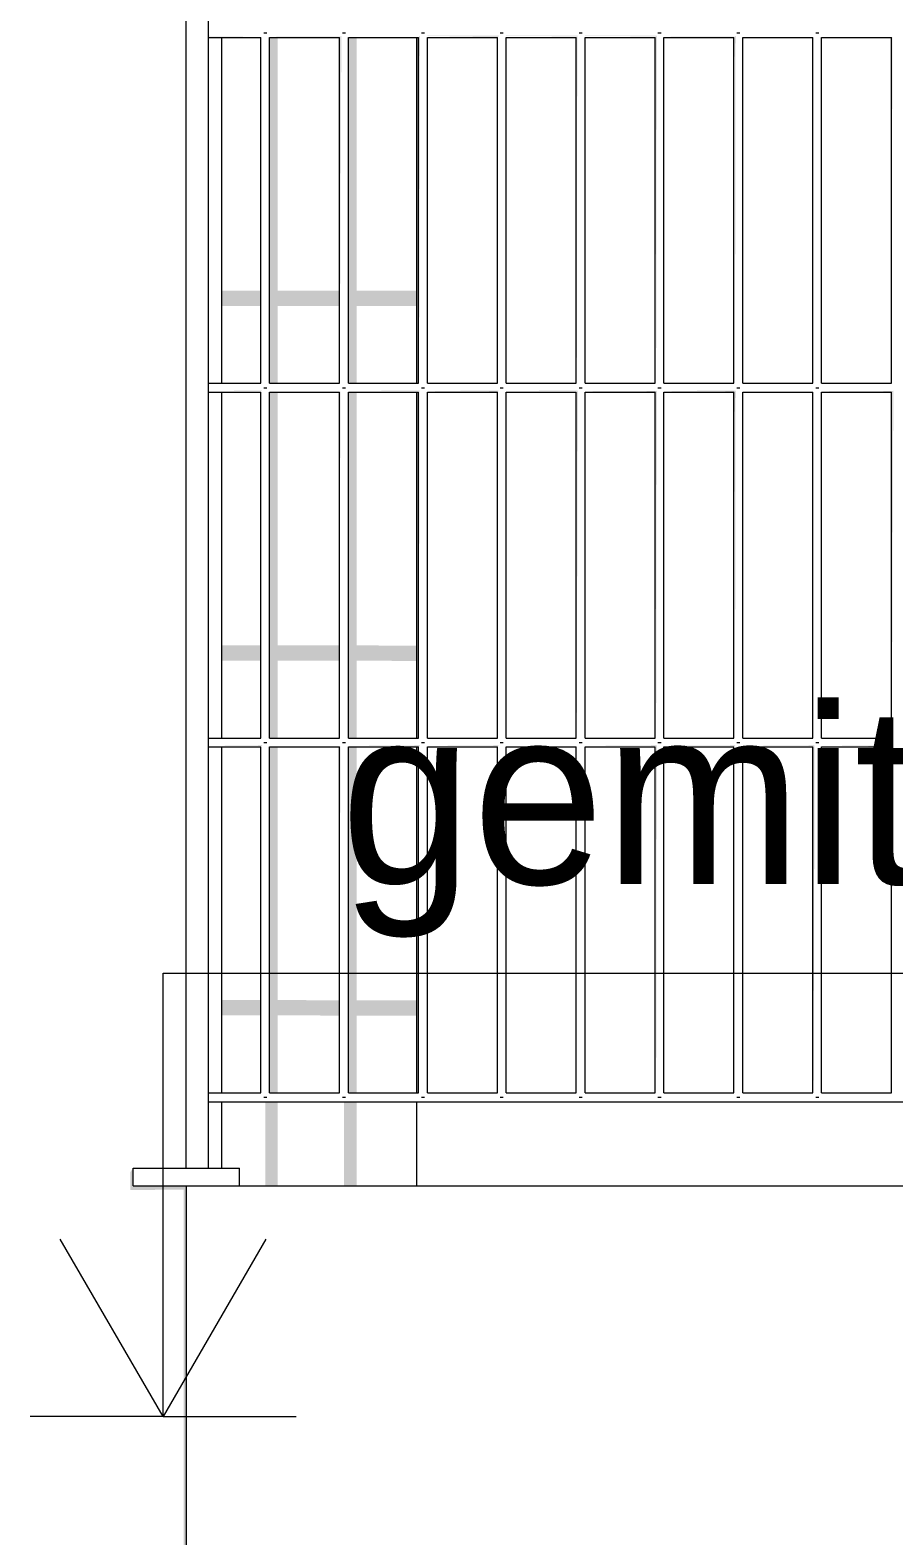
# Model space of a CAD drawing. Header units: metres. Extents: x -14 to 130, y -38 to 4.
# Drawn here: x 105.331 to 105.818, y -32.041 to -31.192 of the extents above; entities that cross this region are included whole.
import ezdxf

# ---------------------------------------------------------------- set-up
doc = ezdxf.new("R2010")
doc.units = ezdxf.units.M
doc.header["$MEASUREMENT"] = 0
for name, color, linetype in [('A-Ost_Ansicht Ost PP_2_110 Wand Aussen', 7, 'Continuous'), ('A-Ost_Ansicht Ost PP_2_611 Entwässerung', 7, 'Continuous'), ('A-Ost_Ansicht Ost PP_2_716 Aussen Treppe Rampe', 7, 'Continuous'), ('A-Ost_Ansicht Ost PP_2_717 Außen Ausstattung', 7, 'Continuous'), ('A-Ost_Ansicht Ost PP_2_910 Allgemein Bemaßung.x', 7, 'Continuous')]:
    doc.layers.add(name, color=color, linetype=linetype)
doc.styles.add('ERSTELLTER_STIL_5', font='')
doc.styles.get('ERSTELLTER_STIL_5').set_extended_font_data('Eurostile')

msp = doc.modelspace()

# ---------------------------------------------------------------- hatches: boundary and pattern name
at = {"layer": 'A-Ost_Ansicht Ost PP_2_110 Wand Aussen', "linetype": 'Continuous', "lineweight": 0, "true_color": 0x000000}
msp.add_hatch(color=18, dxfattribs=at).paths.add_polyline_path([(105.38763, -31.846), (105.41774, -31.84585), (105.41774, -32.49373), (105.41924, -32.49373), (105.41924, -31.84373), (105.38924, -31.84373), (105.38924, -31.83373), (105.38763, -31.836)])
at = {"layer": 'A-Ost_Ansicht Ost PP_2_611 Entwässerung', "linetype": 'Continuous', "lineweight": 0, "true_color": 0x000000}
for points in [[(105.46623, -31.39123), (105.4708, -31.39123), (105.4708, -31.34762), (105.50569, -31.34766), (105.50569, -31.33903), (105.4708, -31.33898), (105.4708, -31.19623), (105.46623, -31.19623)], [(105.51069, -31.19623), (105.51069, -31.39123), (105.51523, -31.39123), (105.51523, -31.34767), (105.54924, -31.34772), (105.54924, -31.33908), (105.51523, -31.33904), (105.51523, -31.19623)], [(105.46123, -31.33897), (105.43924, -31.33894), (105.43924, -31.34758), (105.46123, -31.3476)], [(105.46623, -31.59123), (105.4708, -31.59123), (105.4708, -31.54762), (105.50569, -31.54766), (105.50569, -31.53903), (105.4708, -31.53898), (105.4708, -31.39623), (105.46623, -31.39623)], [(105.51069, -31.59123), (105.51523, -31.59123), (105.51523, -31.54767), (105.54924, -31.54772), (105.54924, -31.53908), (105.51523, -31.53904), (105.51523, -31.39623), (105.51069, -31.39623)], [(105.46123, -31.53897), (105.43924, -31.53894), (105.43924, -31.54758), (105.46123, -31.5476)], [(105.46623, -31.79123), (105.4708, -31.79123), (105.4708, -31.74762), (105.50569, -31.74766), (105.50569, -31.73903), (105.4708, -31.73898), (105.4708, -31.59623), (105.46623, -31.59623)], [(105.51523, -31.59623), (105.51069, -31.59623), (105.51069, -31.79123), (105.51523, -31.79123), (105.51523, -31.74767), (105.54924, -31.74772), (105.54924, -31.73908), (105.51523, -31.73904)], [(105.46123, -31.73897), (105.43924, -31.73894), (105.43924, -31.74758), (105.46123, -31.7476)], [(105.46376, -31.79623), (105.46376, -31.84373), (105.4708, -31.84373), (105.4708, -31.79623)], [(105.50818, -31.79623), (105.50818, -31.84373), (105.51523, -31.84373), (105.51523, -31.79623)]]:
    msp.add_hatch(color=18, dxfattribs=at).paths.add_polyline_path(points)
at = {"layer": 'A-Ost_Ansicht Ost PP_2_717 Außen Ausstattung', "linetype": 'Continuous', "lineweight": 0, "true_color": 0x000000}
for points in [[(105.43176, -31.19564), (105.46156, -31.19589)], [(105.43176, -31.19608), (105.46127, -31.19619)], [(105.43177, -31.19564), (105.46181, -31.19564), (105.43177, -31.19534)], [(105.43177, -31.19589), (105.46138, -31.19608)], [(105.46138, -31.19608), (105.46127, -31.39127)], [(105.46156, -31.19589), (105.46138, -31.39138)], [(105.46156, -31.39156), (105.46181, -31.19564)], [(105.46181, -31.39181), (105.46212, -31.19534)], [(105.46534, -31.19534), (105.50628, -31.19564)], [(105.46564, -31.19564), (105.50603, -31.19589)], [(105.50603, -31.19589), (105.46589, -31.19589), (105.50584, -31.19608)], [(105.46608, -31.19608), (105.50573, -31.19619)], [(105.50584, -31.19608), (105.50573, -31.39127)], [(105.50584, -31.39138), (105.50603, -31.19589)], [(105.50603, -31.19589), (105.50603, -31.39156), (105.50628, -31.19564)], [(105.50628, -31.19564), (105.50628, -31.39181), (105.50659, -31.19534)], [(105.5098, -31.19534), (105.55074, -31.19564)], [(105.51011, -31.19564), (105.55049, -31.19589)], [(105.51036, -31.19589), (105.55031, -31.19608)], [(105.55031, -31.19608), (105.51054, -31.19608), (105.5502, -31.19619)], [(105.5502, -31.39127), (105.55031, -31.19608)], [(105.55031, -31.39138), (105.55049, -31.19589)], [(105.55049, -31.19589), (105.55049, -31.39156), (105.55074, -31.19564)], [(105.55074, -31.19564), (105.55074, -31.39181), (105.55105, -31.19534)], [(105.59551, -31.19534), (105.55426, -31.19534), (105.59521, -31.19564)], [(105.59521, -31.19564), (105.55457, -31.19564), (105.59496, -31.19589)], [(105.55482, -31.19589), (105.59477, -31.19608)], [(105.59477, -31.19608), (105.55501, -31.19608), (105.59466, -31.19619)], [(105.59466, -31.19619), (105.59466, -31.39127), (105.59477, -31.19608)], [(105.59477, -31.39138), (105.59496, -31.19589)], [(105.59521, -31.19564), (105.59496, -31.39156)], [(105.59551, -31.19534), (105.59521, -31.39181)], [(105.63998, -31.19534), (105.59873, -31.19534), (105.63967, -31.19564)], [(105.59904, -31.19564), (105.63942, -31.19589)], [(105.59929, -31.19589), (105.63924, -31.19608)], [(105.63924, -31.19608), (105.59947, -31.19608), (105.63913, -31.19619)], [(105.63913, -31.39127), (105.63924, -31.19608)], [(105.63924, -31.39138), (105.63942, -31.19589)], [(105.63942, -31.19589), (105.63942, -31.39156), (105.63967, -31.19564)], [(105.63998, -31.19534), (105.63967, -31.39181)], [(105.68444, -31.19534), (105.64319, -31.19534), (105.68414, -31.19564)], [(105.6435, -31.19564), (105.68389, -31.19589)], [(105.64375, -31.19589), (105.6837, -31.19608)], [(105.6837, -31.19608), (105.64394, -31.19608), (105.68359, -31.19619)], [(105.68359, -31.39127), (105.6837, -31.19608)], [(105.6837, -31.19608), (105.6837, -31.39138), (105.68389, -31.19589)], [(105.68389, -31.19589), (105.68389, -31.39156), (105.68414, -31.19564)], [(105.68414, -31.19564), (105.68414, -31.39181), (105.68444, -31.19534)], [(105.68766, -31.19534), (105.7286, -31.19564)], [(105.68797, -31.19564), (105.72835, -31.19589)], [(105.72835, -31.19589), (105.68822, -31.19589), (105.72817, -31.19608)], [(105.6884, -31.19608), (105.72805, -31.19619)], [(105.72805, -31.19619), (105.72805, -31.39127), (105.72817, -31.19608)], [(105.72817, -31.19608), (105.72817, -31.39138), (105.72835, -31.19589)], [(105.7286, -31.19564), (105.72835, -31.39156)], [(105.7286, -31.19564), (105.7286, -31.39181), (105.72891, -31.19534)], [(105.73212, -31.19534), (105.77306, -31.19564)], [(105.73243, -31.19564), (105.77281, -31.19589)], [(105.73268, -31.19589), (105.77263, -31.19608)], [(105.77263, -31.19608), (105.73286, -31.19608), (105.77252, -31.19619)], [(105.77252, -31.39127), (105.77263, -31.19608)], [(105.77263, -31.39138), (105.77281, -31.19589)], [(105.77281, -31.39156), (105.77306, -31.19564)], [(105.77337, -31.19534), (105.77306, -31.39181)], [(105.77659, -31.19534), (105.81753, -31.19564)], [(105.77689, -31.19564), (105.81728, -31.19589)], [(105.77714, -31.19589), (105.81709, -31.19608)], [(105.81709, -31.19608), (105.77733, -31.19608), (105.81698, -31.19619)], [(105.81698, -31.39127), (105.81709, -31.19608)], [(105.81709, -31.19608), (105.81709, -31.39138), (105.81728, -31.19589)], [(105.81728, -31.39156), (105.81753, -31.19564)], [(105.81753, -31.39181), (105.81784, -31.19534)], [(105.46212, -31.39534), (105.43176, -31.39534), (105.46181, -31.39564)], [(105.43176, -31.39564), (105.46156, -31.39589)], [(105.43176, -31.39589), (105.46138, -31.39608)], [(105.46138, -31.39608), (105.43177, -31.39608), (105.46127, -31.39619)], [(105.46127, -31.39619), (105.46127, -31.59127), (105.46138, -31.39608)], [(105.46138, -31.39608), (105.46138, -31.59138), (105.46156, -31.39589)], [(105.46156, -31.59156), (105.46181, -31.39564)], [(105.46181, -31.59181), (105.46212, -31.39534)], [(105.46534, -31.39534), (105.50628, -31.39564)], [(105.46564, -31.39564), (105.50603, -31.39589)], [(105.46589, -31.39589), (105.50584, -31.39608)], [(105.46608, -31.39608), (105.50573, -31.39619)], [(105.50584, -31.39608), (105.50573, -31.59127)], [(105.50584, -31.39608), (105.50584, -31.59138), (105.50603, -31.39589)], [(105.50603, -31.59156), (105.50628, -31.39564)], [(105.50659, -31.39534), (105.50628, -31.59181)], [(105.55105, -31.39534), (105.5098, -31.39534), (105.55074, -31.39564)], [(105.51011, -31.39564), (105.55049, -31.39589)], [(105.51036, -31.39589), (105.55031, -31.39608)], [(105.51054, -31.39608), (105.5502, -31.39619)], [(105.5502, -31.59127), (105.55031, -31.39608)], [(105.55031, -31.39608), (105.55031, -31.59138), (105.55049, -31.39589)], [(105.55074, -31.39564), (105.55049, -31.59156)], [(105.55074, -31.39564), (105.55074, -31.59181), (105.55105, -31.39534)], [(105.59551, -31.39534), (105.55426, -31.39534), (105.59521, -31.39564)], [(105.59521, -31.39564), (105.55457, -31.39564), (105.59496, -31.39589)], [(105.59496, -31.39589), (105.55482, -31.39589), (105.59477, -31.39608)], [(105.55501, -31.39608), (105.59466, -31.39619)], [(105.59477, -31.39608), (105.59466, -31.59127)], [(105.59496, -31.39589), (105.59477, -31.59138)], [(105.59496, -31.59156), (105.59521, -31.39564)], [(105.59521, -31.59181), (105.59551, -31.39534)], [(105.63998, -31.39534), (105.59873, -31.39534), (105.63967, -31.39564)], [(105.59904, -31.39564), (105.63942, -31.39589)], [(105.63942, -31.39589), (105.59929, -31.39589), (105.63924, -31.39608)], [(105.63924, -31.39608), (105.59947, -31.39608), (105.63913, -31.39619)], [(105.63913, -31.59127), (105.63924, -31.39608)], [(105.63924, -31.39608), (105.63924, -31.59138), (105.63942, -31.39589)], [(105.63942, -31.39589), (105.63942, -31.59156), (105.63967, -31.39564)], [(105.63967, -31.39564), (105.63967, -31.59181), (105.63998, -31.39534)], [(105.64319, -31.39534), (105.68414, -31.39564)], [(105.68414, -31.39564), (105.6435, -31.39564), (105.68389, -31.39589)], [(105.68389, -31.39589), (105.64375, -31.39589), (105.6837, -31.39608)], [(105.64394, -31.39608), (105.68359, -31.39619)], [(105.68359, -31.39619), (105.68359, -31.59127), (105.6837, -31.39608)], [(105.6837, -31.39608), (105.6837, -31.59138), (105.68389, -31.39589)], [(105.68389, -31.39589), (105.68389, -31.59156), (105.68414, -31.39564)], [(105.68414, -31.39564), (105.68414, -31.59181), (105.68444, -31.39534)], [(105.72891, -31.39534), (105.68766, -31.39534), (105.7286, -31.39564)], [(105.7286, -31.39564), (105.68797, -31.39564), (105.72835, -31.39589)], [(105.72835, -31.39589), (105.68822, -31.39589), (105.72817, -31.39608)], [(105.72817, -31.39608), (105.6884, -31.39608), (105.72805, -31.39619)], [(105.72805, -31.59127), (105.72817, -31.39608)], [(105.72817, -31.39608), (105.72817, -31.59138), (105.72835, -31.39589)], [(105.72835, -31.39589), (105.72835, -31.59156), (105.7286, -31.39564)], [(105.7286, -31.39564), (105.7286, -31.59181), (105.72891, -31.39534)], [(105.73212, -31.39534), (105.77306, -31.39564)], [(105.73243, -31.39564), (105.77281, -31.39589)], [(105.73268, -31.39589), (105.77263, -31.39608)], [(105.77263, -31.39608), (105.73286, -31.39608), (105.77252, -31.39619)], [(105.77252, -31.39619), (105.77252, -31.59127), (105.77263, -31.39608)], [(105.77263, -31.59138), (105.77281, -31.39589)], [(105.77306, -31.39564), (105.77281, -31.59156)], [(105.77337, -31.39534), (105.77306, -31.59181)], [(105.77659, -31.39534), (105.81753, -31.39564)], [(105.81753, -31.39564), (105.77689, -31.39564), (105.81728, -31.39589)], [(105.77714, -31.39589), (105.81709, -31.39608)], [(105.77733, -31.39608), (105.81698, -31.39619)], [(105.81698, -31.59127), (105.81709, -31.39608)], [(105.81709, -31.59138), (105.81728, -31.39589)], [(105.81728, -31.39589), (105.81728, -31.59156), (105.81753, -31.39564)], [(105.81753, -31.39564), (105.81753, -31.59181), (105.81784, -31.39534)], [(105.46212, -31.59534), (105.43176, -31.59534), (105.46181, -31.59564)], [(105.43176, -31.59564), (105.46156, -31.59589)], [(105.43176, -31.59589), (105.46138, -31.59608)], [(105.46156, -31.59589), (105.46138, -31.79138)], [(105.46181, -31.59564), (105.46156, -31.79156)], [(105.46181, -31.79181), (105.46212, -31.59534)], [(105.46534, -31.59534), (105.50628, -31.59564)], [(105.46564, -31.59564), (105.50603, -31.59589)], [(105.50603, -31.59589), (105.46589, -31.59589), (105.50584, -31.59608)], [(105.50584, -31.59608), (105.50584, -31.79138), (105.50603, -31.59589)], [(105.50628, -31.59564), (105.50603, -31.79156)], [(105.50659, -31.59534), (105.50628, -31.79181)], [(105.55105, -31.59534), (105.5098, -31.59534), (105.55074, -31.59564)], [(105.55074, -31.59564), (105.51011, -31.59564), (105.55049, -31.59589)], [(105.51036, -31.59589), (105.55031, -31.59608)], [(105.55049, -31.59589), (105.55031, -31.79138)], [(105.55074, -31.59564), (105.55049, -31.79156)], [(105.55105, -31.59534), (105.55074, -31.79181)], [(105.59551, -31.59534), (105.55426, -31.59534), (105.59521, -31.59564)], [(105.55457, -31.59564), (105.59496, -31.59589)], [(105.55482, -31.59589), (105.59477, -31.59608)], [(105.59477, -31.59608), (105.59477, -31.79138), (105.59496, -31.59589)], [(105.59496, -31.79156), (105.59521, -31.59564)], [(105.59551, -31.59534), (105.59521, -31.79181)], [(105.59873, -31.59534), (105.63967, -31.59564)], [(105.59904, -31.59564), (105.63942, -31.59589)], [(105.59929, -31.59589), (105.63924, -31.59608)], [(105.63924, -31.79138), (105.63942, -31.59589)], [(105.63967, -31.59564), (105.63942, -31.79156)], [(105.63998, -31.59534), (105.63967, -31.79181)], [(105.68444, -31.59534), (105.64319, -31.59534), (105.68414, -31.59564)], [(105.6435, -31.59564), (105.68389, -31.59589)], [(105.68389, -31.59589), (105.64375, -31.59589), (105.6837, -31.59608)], [(105.6837, -31.59608), (105.6837, -31.79138), (105.68389, -31.59589)], [(105.68389, -31.79156), (105.68414, -31.59564)], [(105.68414, -31.59564), (105.68414, -31.79181), (105.68444, -31.59534)], [(105.72891, -31.59534), (105.68766, -31.59534), (105.7286, -31.59564)], [(105.68797, -31.59564), (105.72835, -31.59589)], [(105.72835, -31.59589), (105.68822, -31.59589), (105.72817, -31.59608)], [(105.72835, -31.59589), (105.72817, -31.79138)], [(105.7286, -31.59564), (105.72835, -31.79156)], [(105.72891, -31.59534), (105.7286, -31.79181)], [(105.77337, -31.59534), (105.73212, -31.59534), (105.77306, -31.59564)], [(105.73243, -31.59564), (105.77281, -31.59589)], [(105.77281, -31.59589), (105.73268, -31.59589), (105.77263, -31.59608)], [(105.77263, -31.59608), (105.77263, -31.79138), (105.77281, -31.59589)], [(105.77281, -31.59589), (105.77281, -31.79156), (105.77306, -31.59564)], [(105.77306, -31.59564), (105.77306, -31.79181), (105.77337, -31.59534)], [(105.81784, -31.59534), (105.77659, -31.59534), (105.81753, -31.59564)], [(105.81753, -31.59564), (105.77689, -31.59564), (105.81728, -31.59589)], [(105.77714, -31.59589), (105.81709, -31.59608)], [(105.81728, -31.59589), (105.81709, -31.79138)], [(105.81728, -31.59589), (105.81728, -31.79156), (105.81753, -31.59564)], [(105.81784, -31.59534), (105.81753, -31.79181)], [(105.43177, -31.59608), (105.46127, -31.59619)], [(105.46127, -31.79127), (105.46138, -31.59608)], [(105.46608, -31.59608), (105.50573, -31.59619)], [(105.50584, -31.59608), (105.50573, -31.79127)], [(105.55031, -31.59608), (105.51054, -31.59608), (105.5502, -31.59619)], [(105.55031, -31.59608), (105.5502, -31.79127)], [(105.59477, -31.59608), (105.55501, -31.59608), (105.59466, -31.59619)], [(105.59477, -31.59608), (105.59466, -31.79127)], [(105.59947, -31.59608), (105.63913, -31.59619)], [(105.63913, -31.79127), (105.63924, -31.59608)], [(105.6837, -31.59608), (105.64394, -31.59608), (105.68359, -31.59619)], [(105.68359, -31.79127), (105.6837, -31.59608)], [(105.6884, -31.59608), (105.72805, -31.59619)], [(105.72805, -31.79127), (105.72817, -31.59608)], [(105.77263, -31.59608), (105.73286, -31.59608), (105.77252, -31.59619)], [(105.77252, -31.79127), (105.77263, -31.59608)], [(105.77733, -31.59608), (105.81698, -31.59619)], [(105.81698, -31.79127), (105.81709, -31.59608)], [(105.43176, -31.79534), (106.29604, -31.79564)], [(105.43176, -31.79564), (106.29604, -31.79589)], [(105.43177, -31.79589), (106.29604, -31.79608)], [(106.29604, -31.79608), (105.43177, -31.79608), (106.29604, -31.79619)]]:
    msp.add_hatch(color=18, dxfattribs=at).paths.add_polyline_path(points)

# ---------------------------------------------------------------- linework, layer by layer
at = {"layer": 'A-Ost_Ansicht Ost PP_2_110 Wand Aussen', "color": 7, "linetype": 'Continuous', "lineweight": 18, "ltscale": 1000}
msp.add_line((105.41924, -31.83373), (105.41924, -30.34373), dxfattribs=at)
at = {"layer": 'A-Ost_Ansicht Ost PP_2_611 Entwässerung', "color": 7, "linetype": 'Continuous', "lineweight": 18, "ltscale": 1000}
for p, q in [((105.43924, -31.39123), (105.43924, -31.19623)), ((105.54924, -31.39123), (105.54924, -31.19623)), ((105.43924, -31.59123), (105.43924, -31.39623)), ((105.54924, -31.59123), (105.54924, -31.39623)), ((105.43924, -31.79123), (105.43924, -31.59623)), ((105.54924, -31.79123), (105.54924, -31.59623)), ((105.43924, -31.83373), (105.43924, -31.79623)), ((105.54924, -31.84373), (105.54924, -31.79623))]:
    msp.add_line(p, q, dxfattribs=at)
at = {"layer": 'A-Ost_Ansicht Ost PP_2_716 Aussen Treppe Rampe', "color": 7, "linetype": 'Continuous', "lineweight": 18, "ltscale": 1000}
for q in [(105.41924, -32.68373), (105.94286, -31.84373)]:
    msp.add_line((105.41924, -31.84373), q, dxfattribs=at)
at = {"layer": 'A-Ost_Ansicht Ost PP_2_717 Außen Ausstattung', "color": 7, "linetype": 'Continuous', "lineweight": 13, "ltscale": 1000}
for p, q in [((105.43175, -31.83373), (105.43175, -30.39373)), ((105.43175, -31.19623), (105.46123, -31.19623)), ((105.43178, -31.39123), (105.43178, -31.19623)), ((105.46123, -31.39123), (105.46123, -31.19623)), ((105.46287, -31.19373), (105.46329, -31.19373)), ((105.46329, -31.19373), (105.46373, -31.19373)), ((105.46373, -31.19373), (105.46416, -31.19373)), ((105.46416, -31.19373), (105.46458, -31.19373)), ((105.46623, -31.19623), (105.50569, -31.19623)), ((105.46623, -31.39123), (105.46623, -31.19623)), ((105.50569, -31.39123), (105.50569, -31.19623)), ((105.50734, -31.19373), (105.50776, -31.19373)), ((105.50776, -31.19373), (105.50819, -31.19373)), ((105.50819, -31.19373), (105.50863, -31.19373)), ((105.50863, -31.19373), (105.50905, -31.19373)), ((105.51069, -31.19623), (105.55016, -31.19623)), ((105.51069, -31.39123), (105.51069, -31.19623)), ((105.55016, -31.39123), (105.55016, -31.19623)), ((105.5518, -31.19373), (105.55222, -31.19373)), ((105.55222, -31.19373), (105.55266, -31.19373)), ((105.55266, -31.19373), (105.55309, -31.19373)), ((105.55309, -31.19373), (105.55351, -31.19373)), ((105.55516, -31.19623), (105.59462, -31.19623)), ((105.55516, -31.39123), (105.55516, -31.19623)), ((105.59462, -31.39123), (105.59462, -31.19623)), ((105.59627, -31.19373), (105.59669, -31.19373)), ((105.59669, -31.19373), (105.59712, -31.19373)), ((105.59712, -31.19373), (105.59756, -31.19373)), ((105.59756, -31.19373), (105.59798, -31.19373)), ((105.59962, -31.19623), (105.63909, -31.19623)), ((105.59962, -31.39123), (105.59962, -31.19623)), ((105.63909, -31.39123), (105.63909, -31.19623)), ((105.64073, -31.19373), (105.64115, -31.19373)), ((105.64115, -31.19373), (105.64159, -31.19373)), ((105.64159, -31.19373), (105.64202, -31.19373)), ((105.64202, -31.19373), (105.64244, -31.19373)), ((105.64409, -31.19623), (105.68355, -31.19623)), ((105.64409, -31.39123), (105.64409, -31.19623)), ((105.68355, -31.39123), (105.68355, -31.19623)), ((105.68519, -31.19373), (105.68562, -31.19373)), ((105.68562, -31.19373), (105.68605, -31.19373)), ((105.68605, -31.19373), (105.68648, -31.19373)), ((105.68648, -31.19373), (105.6869, -31.19373)), ((105.68855, -31.19623), (105.72802, -31.19623)), ((105.68855, -31.39123), (105.68855, -31.19623)), ((105.72802, -31.39123), (105.72802, -31.19623)), ((105.72966, -31.19373), (105.73008, -31.19373)), ((105.73008, -31.19373), (105.73051, -31.19373)), ((105.73051, -31.19373), (105.73095, -31.19373)), ((105.73095, -31.19373), (105.73137, -31.19373)), ((105.73302, -31.19623), (105.77248, -31.19623)), ((105.73302, -31.39123), (105.73302, -31.19623)), ((105.77248, -31.39123), (105.77248, -31.19623)), ((105.77412, -31.19373), (105.77454, -31.19373)), ((105.77454, -31.19373), (105.77498, -31.19373)), ((105.77498, -31.19373), (105.77541, -31.19373)), ((105.77541, -31.19373), (105.77583, -31.19373)), ((105.77748, -31.19623), (105.81694, -31.19623)), ((105.77748, -31.39123), (105.77748, -31.19623)), ((105.81694, -31.39123), (105.81694, -31.19623)), ((105.43175, -31.39123), (105.46123, -31.39123)), ((105.46623, -31.39123), (105.50569, -31.39123)), ((105.51069, -31.39123), (105.55016, -31.39123)), ((105.55516, -31.39123), (105.59462, -31.39123)), ((105.59962, -31.39123), (105.63909, -31.39123)), ((105.64409, -31.39123), (105.68355, -31.39123)), ((105.68855, -31.39123), (105.72802, -31.39123)), ((105.73302, -31.39123), (105.77248, -31.39123)), ((105.77748, -31.39123), (105.81695, -31.39123)), ((105.43175, -31.39623), (105.46123, -31.39623)), ((105.43178, -31.59123), (105.43178, -31.39623)), ((105.46123, -31.59123), (105.46123, -31.39623)), ((105.46287, -31.39373), (105.46329, -31.39373)), ((105.46329, -31.39373), (105.46373, -31.39373)), ((105.46373, -31.39373), (105.46416, -31.39373)), ((105.46416, -31.39373), (105.46458, -31.39373)), ((105.46623, -31.39623), (105.50569, -31.39623)), ((105.46623, -31.59123), (105.46623, -31.39623)), ((105.50569, -31.59123), (105.50569, -31.39623)), ((105.50734, -31.39373), (105.50776, -31.39373)), ((105.50776, -31.39373), (105.50819, -31.39373)), ((105.50819, -31.39373), (105.50863, -31.39373)), ((105.50863, -31.39373), (105.50905, -31.39373)), ((105.51069, -31.39623), (105.55016, -31.39623)), ((105.51069, -31.59123), (105.51069, -31.39623)), ((105.55016, -31.59123), (105.55016, -31.39623)), ((105.5518, -31.39373), (105.55222, -31.39373)), ((105.55222, -31.39373), (105.55266, -31.39373)), ((105.55266, -31.39373), (105.55309, -31.39373)), ((105.55309, -31.39373), (105.55351, -31.39373)), ((105.55516, -31.39623), (105.59462, -31.39623)), ((105.55516, -31.59123), (105.55516, -31.39623)), ((105.59462, -31.59123), (105.59462, -31.39623)), ((105.59627, -31.39373), (105.59669, -31.39373)), ((105.59669, -31.39373), (105.59712, -31.39373)), ((105.59712, -31.39373), (105.59756, -31.39373)), ((105.59756, -31.39373), (105.59798, -31.39373)), ((105.59962, -31.39623), (105.63909, -31.39623)), ((105.59962, -31.59123), (105.59962, -31.39623)), ((105.63909, -31.59123), (105.63909, -31.39623)), ((105.64073, -31.39373), (105.64115, -31.39373)), ((105.64115, -31.39373), (105.64159, -31.39373)), ((105.64159, -31.39373), (105.64202, -31.39373)), ((105.64202, -31.39373), (105.64244, -31.39373)), ((105.64409, -31.39623), (105.68355, -31.39623)), ((105.64409, -31.59123), (105.64409, -31.39623)), ((105.68355, -31.59123), (105.68355, -31.39623)), ((105.68519, -31.39373), (105.68562, -31.39373)), ((105.68562, -31.39373), (105.68605, -31.39373)), ((105.68605, -31.39373), (105.68648, -31.39373)), ((105.68648, -31.39373), (105.6869, -31.39373)), ((105.68855, -31.39623), (105.72802, -31.39623)), ((105.68855, -31.59123), (105.68855, -31.39623)), ((105.72802, -31.59123), (105.72802, -31.39623)), ((105.72966, -31.39373), (105.73008, -31.39373)), ((105.73008, -31.39373), (105.73051, -31.39373)), ((105.73051, -31.39373), (105.73095, -31.39373)), ((105.73095, -31.39373), (105.73137, -31.39373)), ((105.73302, -31.39623), (105.77248, -31.39623)), ((105.73302, -31.59123), (105.73302, -31.39623)), ((105.77248, -31.59123), (105.77248, -31.39623)), ((105.77412, -31.39373), (105.77454, -31.39373)), ((105.77454, -31.39373), (105.77498, -31.39373)), ((105.77498, -31.39373), (105.77541, -31.39373)), ((105.77541, -31.39373), (105.77583, -31.39373)), ((105.77748, -31.39623), (105.81694, -31.39623)), ((105.77748, -31.59123), (105.77748, -31.39623)), ((105.81694, -31.59123), (105.81694, -31.39623)), ((105.43175, -31.59123), (105.46123, -31.59123)), ((105.46287, -31.59373), (105.46329, -31.59373)), ((105.46329, -31.59373), (105.46373, -31.59373)), ((105.46373, -31.59373), (105.46416, -31.59373)), ((105.46416, -31.59373), (105.46458, -31.59373)), ((105.46623, -31.59123), (105.50569, -31.59123)), ((105.50734, -31.59373), (105.50776, -31.59373)), ((105.50776, -31.59373), (105.50819, -31.59373)), ((105.50819, -31.59373), (105.50863, -31.59373)), ((105.50863, -31.59373), (105.50905, -31.59373)), ((105.51069, -31.59123), (105.55016, -31.59123)), ((105.5518, -31.59373), (105.55222, -31.59373)), ((105.55222, -31.59373), (105.55266, -31.59373)), ((105.55266, -31.59373), (105.55309, -31.59373)), ((105.55309, -31.59373), (105.55351, -31.59373)), ((105.55516, -31.59123), (105.59462, -31.59123)), ((105.59627, -31.59373), (105.59669, -31.59373)), ((105.59669, -31.59373), (105.59712, -31.59373)), ((105.59712, -31.59373), (105.59756, -31.59373)), ((105.59756, -31.59373), (105.59798, -31.59373)), ((105.59962, -31.59123), (105.63909, -31.59123)), ((105.64073, -31.59373), (105.64115, -31.59373)), ((105.64115, -31.59373), (105.64159, -31.59373)), ((105.64159, -31.59373), (105.64202, -31.59373)), ((105.64202, -31.59373), (105.64244, -31.59373)), ((105.64409, -31.59123), (105.68355, -31.59123)), ((105.68519, -31.59373), (105.68562, -31.59373)), ((105.68562, -31.59373), (105.68605, -31.59373)), ((105.68605, -31.59373), (105.68648, -31.59373)), ((105.68648, -31.59373), (105.6869, -31.59373)), ((105.68855, -31.59123), (105.72802, -31.59123)), ((105.72966, -31.59373), (105.73008, -31.59373)), ((105.73008, -31.59373), (105.73051, -31.59373)), ((105.73051, -31.59373), (105.73095, -31.59373)), ((105.73095, -31.59373), (105.73137, -31.59373)), ((105.73302, -31.59123), (105.77248, -31.59123)), ((105.77412, -31.59373), (105.77454, -31.59373)), ((105.77454, -31.59373), (105.77498, -31.59373)), ((105.77498, -31.59373), (105.77541, -31.59373)), ((105.77541, -31.59373), (105.77583, -31.59373)), ((105.77748, -31.59123), (105.81695, -31.59123)), ((105.43175, -31.59623), (105.46123, -31.59623)), ((105.43178, -31.79123), (105.43178, -31.59623)), ((105.46123, -31.79123), (105.46123, -31.59623)), ((105.46623, -31.59623), (105.50569, -31.59623)), ((105.46623, -31.79123), (105.46623, -31.59623)), ((105.50569, -31.79123), (105.50569, -31.59623)), ((105.51069, -31.59623), (105.55016, -31.59623)), ((105.51069, -31.79123), (105.51069, -31.59623)), ((105.55016, -31.79123), (105.55016, -31.59623)), ((105.55516, -31.59623), (105.59462, -31.59623)), ((105.55516, -31.79123), (105.55516, -31.59623)), ((105.59462, -31.79123), (105.59462, -31.59623)), ((105.59962, -31.59623), (105.63909, -31.59623)), ((105.59962, -31.79123), (105.59962, -31.59623)), ((105.63909, -31.79123), (105.63909, -31.59623)), ((105.64409, -31.59623), (105.68355, -31.59623)), ((105.64409, -31.79123), (105.64409, -31.59623)), ((105.68355, -31.79123), (105.68355, -31.59623)), ((105.68855, -31.59623), (105.72802, -31.59623)), ((105.68855, -31.79123), (105.68855, -31.59623)), ((105.72802, -31.79123), (105.72802, -31.59623)), ((105.73302, -31.59623), (105.77248, -31.59623)), ((105.73302, -31.79123), (105.73302, -31.59623)), ((105.77248, -31.79123), (105.77248, -31.59623)), ((105.77748, -31.59623), (105.81694, -31.59623)), ((105.77748, -31.79123), (105.77748, -31.59623)), ((105.81694, -31.79123), (105.81694, -31.59623)), ((105.43175, -31.79123), (105.46123, -31.79123)), ((105.46623, -31.79123), (105.50569, -31.79123)), ((105.51069, -31.79123), (105.55016, -31.79123)), ((105.55516, -31.79123), (105.59462, -31.79123)), ((105.59962, -31.79123), (105.63909, -31.79123)), ((105.64409, -31.79123), (105.68355, -31.79123)), ((105.68855, -31.79123), (105.72802, -31.79123)), ((105.73302, -31.79123), (105.77248, -31.79123)), ((105.77748, -31.79123), (105.81695, -31.79123)), ((105.43175, -31.79623), (106.29604, -31.79623)), ((105.43178, -31.83373), (105.43178, -31.79623)), ((105.46287, -31.79373), (105.46329, -31.79373)), ((105.46329, -31.79373), (105.46373, -31.79373)), ((105.46373, -31.79373), (105.46416, -31.79373)), ((105.46416, -31.79373), (105.46458, -31.79373)), ((105.50734, -31.79373), (105.50776, -31.79373)), ((105.50776, -31.79373), (105.50819, -31.79373)), ((105.50819, -31.79373), (105.50863, -31.79373)), ((105.50863, -31.79373), (105.50905, -31.79373)), ((105.5518, -31.79373), (105.55222, -31.79373)), ((105.55222, -31.79373), (105.55266, -31.79373)), ((105.55266, -31.79373), (105.55309, -31.79373)), ((105.55309, -31.79373), (105.55351, -31.79373)), ((105.59627, -31.79373), (105.59669, -31.79373)), ((105.59669, -31.79373), (105.59712, -31.79373)), ((105.59712, -31.79373), (105.59756, -31.79373)), ((105.59756, -31.79373), (105.59798, -31.79373)), ((105.64073, -31.79373), (105.64115, -31.79373)), ((105.64115, -31.79373), (105.64159, -31.79373)), ((105.64159, -31.79373), (105.64202, -31.79373)), ((105.64202, -31.79373), (105.64244, -31.79373)), ((105.68519, -31.79373), (105.68562, -31.79373)), ((105.68562, -31.79373), (105.68605, -31.79373)), ((105.68605, -31.79373), (105.68648, -31.79373)), ((105.68648, -31.79373), (105.6869, -31.79373)), ((105.72966, -31.79373), (105.73008, -31.79373)), ((105.73008, -31.79373), (105.73051, -31.79373)), ((105.73051, -31.79373), (105.73095, -31.79373)), ((105.73095, -31.79373), (105.73137, -31.79373)), ((105.77412, -31.79373), (105.77454, -31.79373)), ((105.77454, -31.79373), (105.77498, -31.79373)), ((105.77498, -31.79373), (105.77541, -31.79373)), ((105.77541, -31.79373), (105.77583, -31.79373)), ((105.38924, -31.83373), (105.44924, -31.83373)), ((105.38924, -31.84373), (105.38924, -31.83373)), ((105.44924, -31.84373), (105.44924, -31.83373)), ((105.44929, -31.84373), (105.44929, -31.83373)), ((105.38924, -31.84373), (105.41924, -31.84373)), ((105.41924, -31.84373), (105.44924, -31.84373))]:
    msp.add_line(p, q, dxfattribs=at)
at = {"layer": 'A-Ost_Ansicht Ost PP_2_910 Allgemein Bemaßung.x', "color": 7, "linetype": 'Continuous', "lineweight": 13, "ltscale": 1000}
for p, q in [((105.40617, -31.97373), (105.40617, -31.72373)), ((105.40617, -31.72373), (106.95395, -31.72373)), ((105.40617, -31.97373), (105.34817, -31.87373)), ((105.46417, -31.87373), (105.40617, -31.97373)), ((105.40617, -31.97373), (105.33117, -31.97373)), ((105.40617, -31.97373), (105.48117, -31.97373))]:
    msp.add_line(p, q, dxfattribs=at)

# ---------------------------------------------------------------- texts
at = {"layer": 'A-Ost_Ansicht Ost PP_2_910 Allgemein Bemaßung.x', "color": 7, "linetype": 'Continuous', "lineweight": 13, "insert": (105.50617, -31.70373), "char_height": 0.1, "width": 1.44778, "attachment_point": 7, "style": 'ERSTELLTER_STIL_5'}
msp.add_mtext('\\A1;{\\pql;\\fEurostile|b0|i0|c0|p0;\\W1.000000;gemittelt 13,61 (üWN)}', dxfattribs=at)

doc.saveas('drawing.dxf')
